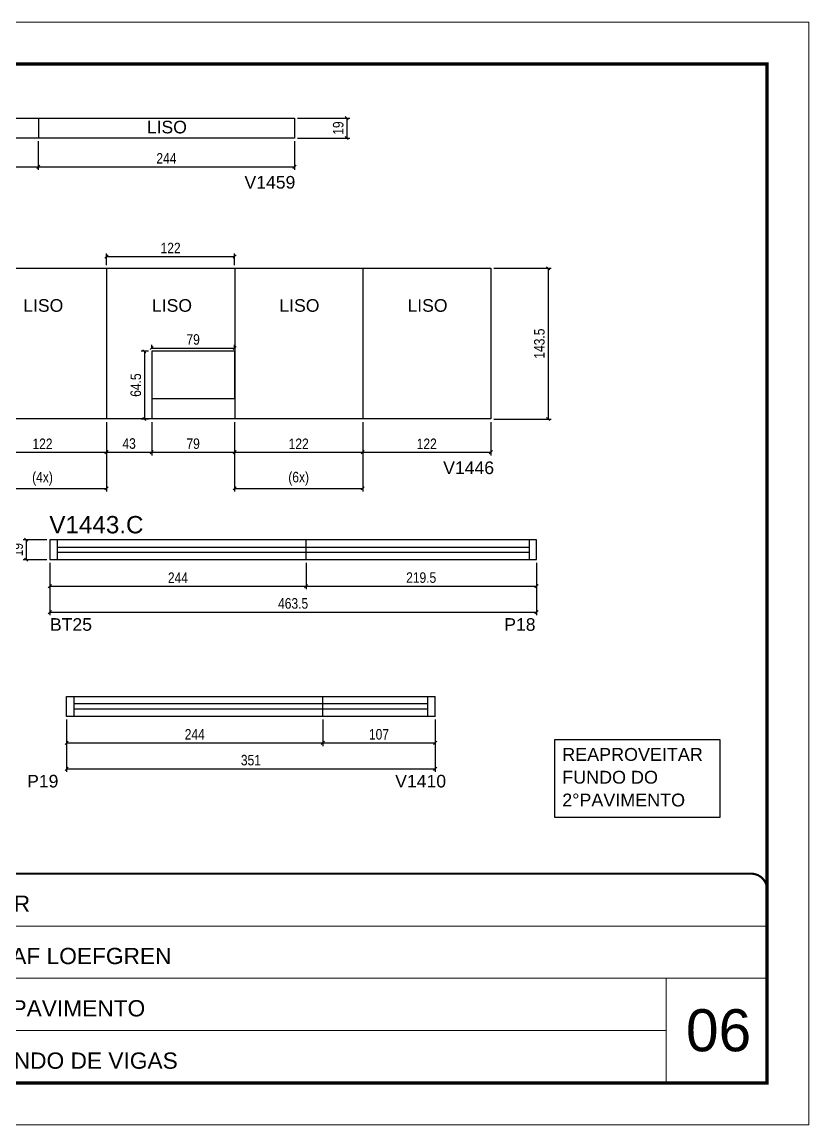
# Model space of a CAD drawing. Extents: x 1959 to 8212, y 239 to 4735.
# Drawn here: x 4293 to 5042, y 2537 to 3587 of the extents above; entities that cross this region are included whole.
import ezdxf

# ---------------------------------------------------------------- set-up
doc = ezdxf.new("R2010")
doc.units = 0
doc.linetypes.add('CONTINUO', pattern=[0])
doc.linetypes.add('DASHED', pattern=[0.75, 0.5, -0.25])
doc.layers.add('00 - FELIPE', color=6, linetype='Continuous', plot=False)
for name, color, linetype in [('5', 5, 'Continuous'), ('COTA', 241, 'Continuous'), ('F-PILARES-S', 170, 'Continuous'), ('NOMENCLATURA', 7, 'Continuous'), ('Painéis', 200, 'Continuous'), ('SARR_2.2x7', 40, 'Continuous')]:
    doc.layers.add(name, color=color, linetype=linetype)
for name, color, linetype, lineweight in [('CARIMBO', 255, 'Continuous', 9), ('Folhas', 255, 'Continuous', 9), ('SARRAFO DE PRESSAO', 251, 'DASHED', 9)]:
    doc.layers.add(name, color=color, linetype=linetype, lineweight=lineweight)
doc.styles.add('ARIAL', font='arial.ttf')
doc.styles.add('COTA TECNICA', font='techl___.ttf', dxfattribs={"height": 10})
doc.styles.add('COTA TECNICA-50', font='techl___.ttf', dxfattribs={"height": 10})
doc.styles.get("Standard").update_dxf_attribs({"font": 'arial.ttf'})
doc.dimstyles.new('COTA PAINEL-50', dxfattribs={"dimtxt": 10, "dimasz": 3, "dimexe": 3, "dimexo": 3, "dimgap": 3, "dimtad": 1, "dimdec": 1, "dimzin": 12, "dimdsep": 46, "dimtxsty": 'COTA TECNICA-50', "dimblk1": 'OBLIQUE', "dimblk2": 'OBLIQUE', "dimsah": 1, "dimcen": 0.9, "dimclrd": 4, "dimclre": 4, "dimclrt": 240, "dimadec": 1, "dimazin": 3, "dimtfac": 1, "dimtdec": 1, "dimtmove": 0, "dimatfit": 3, "dimfxl": 1, "dimtolj": 1, "dimtzin": 12, "dimarcsym": 0})
doc.dimstyles.new('PAINEL', dxfattribs={"dimtxt": 10, "dimasz": 3, "dimexe": 3, "dimexo": 3, "dimgap": 3, "dimtad": 1, "dimdec": 1, "dimzin": 12, "dimdsep": 46, "dimtxsty": 'COTA TECNICA', "dimblk1": 'OBLIQUE', "dimblk2": 'OBLIQUE', "dimsah": 1, "dimcen": 0.9, "dimclrd": 4, "dimclre": 4, "dimclrt": 240, "dimadec": 1, "dimazin": 3, "dimtfac": 1, "dimtdec": 1, "dimtmove": 0, "dimatfit": 3, "dimfxl": 1, "dimtolj": 1, "dimtzin": 12, "dimarcsym": 0})

# ---------------------------------------------------------------- blocks, each defined once
blk = doc.blocks.new('9999999999')
at = {"color": 30, "linetype": 'CONTINUO'}
for p, q in [((98564.6, 34379.6), (99584, 34379.6)), ((98564.6, 34329.8), (99488, 34329.8)), ((99584, 34329.8), (99488, 34329.8)), ((99488, 34329.8), (99488, 34230.2)), ((98564.6, 34280), (99488, 34280))]:
    blk.add_line(p, q, dxfattribs=at)
at = {"color": 30, "linetype": 'CONTINUO', "const_width": 2}
blk.add_lwpolyline([(99584, 34230.2), (99584, 34414.4, 0.414214), (99569, 34429.4), (98229, 34429.4, 0.414214), (98214, 34414.4), (98214, 34245.2, 0.414214), (98229, 34230.2), (99584, 34230.2)], format="xyb", dxfattribs=at)
at = {"layer": 'Folhas'}
blk.add_lwpolyline([(98139, 34190.2), (99624, 34190.2), (99624, 35240.2), (98139, 35240.2)], close=True, dxfattribs=at)
at = {"layer": 'Folhas', "color": 30, "const_width": 3}
blk.add_lwpolyline([(98214, 34230.2), (99584, 34230.2), (99584, 35200.2), (98214, 35200.2)], close=True, dxfattribs=at)
at = {"color": 7, "linetype": 'Continuous', "ltscale": 5, "style": 'ARIAL'}
for s, height, p in [('SKR', 15.48, (98837.7, 34393.1)), ('LEAF LOEFGREN', 15.483, (98837.7, 34343.3)), ('6° PAVIMENTO', 15.483, (98837.7, 34293.5)), ('FUNDO DE VIGAS', 15.483, (98837.7, 34243.7))]:
    blk.add_text(s, height=height, dxfattribs=at).set_placement(p)
blk = doc.blocks.new('_Oblique')
at = {"color": 0, "linetype": 'ByBlock', "lineweight": -2}
blk.add_line((-0.5, -0.5), (0.5, 0.5), dxfattribs=at)
blk = doc.blocks.new('*D14')
at = {"layer": 'COTA', "color": 4, "lineweight": -2, "transparency": 16777216}
for p, q in [((4213.2, 3473.2), (4213.2, 3445.8)), ((4308.2, 3473.2), (4308.2, 3445.8)), ((4213.2, 3448.8), (4308.2, 3448.8))]:
    blk.add_line(p, q, dxfattribs=at)
at = {"layer": 'Defpoints', "color": 0, "transparency": 16777216}
for p in [(4213.2, 3476.2), (4308.2, 3476.2), (4308.2, 3448.8)]:
    blk.add_point(p, dxfattribs=at)
at = {"layer": 'COTA', "color": 4, "lineweight": -2, "transparency": 16777216, "xscale": 3, "yscale": 3, "zscale": 3, "rotation": 180}
blk.add_blockref('_Oblique', (4213.2, 3448.8), dxfattribs=at)
at = {"layer": 'COTA', "color": 4, "lineweight": -2, "transparency": 16777216, "xscale": 3, "yscale": 3, "zscale": 3}
blk.add_blockref('_Oblique', (4308.2, 3448.8), dxfattribs=at)
at = {"layer": 'COTA', "color": 240, "transparency": 16777216, "insert": (4260.7, 3457), "char_height": 10, "attachment_point": 5, "style": 'COTA TECNICA'}
blk.add_mtext('\\A1;95', dxfattribs=at)
blk = doc.blocks.new('*D15')
at = {"layer": 'COTA', "color": 4, "lineweight": -2, "transparency": 16777216}
for p, q in [((4308.2, 3473.2), (4308.2, 3445.8)), ((4552.2, 3473.2), (4552.2, 3445.8)), ((4308.2, 3448.8), (4552.2, 3448.8))]:
    blk.add_line(p, q, dxfattribs=at)
at = {"layer": 'Defpoints', "color": 0, "transparency": 16777216}
for p in [(4308.2, 3476.2), (4552.2, 3476.2), (4552.2, 3448.8)]:
    blk.add_point(p, dxfattribs=at)
at = {"layer": 'COTA', "color": 4, "lineweight": -2, "transparency": 16777216, "xscale": 3, "yscale": 3, "zscale": 3, "rotation": 180}
blk.add_blockref('_Oblique', (4308.2, 3448.8), dxfattribs=at)
at = {"layer": 'COTA', "color": 4, "lineweight": -2, "transparency": 16777216, "xscale": 3, "yscale": 3, "zscale": 3}
blk.add_blockref('_Oblique', (4552.2, 3448.8), dxfattribs=at)
at = {"layer": 'COTA', "color": 240, "transparency": 16777216, "insert": (4430.2, 3456.9), "char_height": 10, "attachment_point": 5, "style": 'COTA TECNICA'}
blk.add_mtext('\\A1;244', dxfattribs=at)
blk = doc.blocks.new('*D16')
at = {"layer": 'COTA', "color": 4, "lineweight": -2, "transparency": 16777216}
for p, q in [((4555.2, 3495.2), (4605, 3495.2)), ((4602, 3495.2), (4602, 3476.2)), ((4555.2, 3476.2), (4605, 3476.2))]:
    blk.add_line(p, q, dxfattribs=at)
at = {"layer": 'Defpoints', "color": 0, "transparency": 16777216}
for p in [(4552.2, 3495.2), (4552.2, 3476.2), (4602, 3476.2)]:
    blk.add_point(p, dxfattribs=at)
at = {"layer": 'COTA', "color": 4, "lineweight": -2, "transparency": 16777216, "xscale": 3, "yscale": 3, "zscale": 3}
for p, rotation in [((4602, 3495.2), 90), ((4602, 3476.2), 270)]:
    blk.add_blockref('_Oblique', p, dxfattribs=dict(at, rotation=rotation))
at = {"layer": 'COTA', "color": 240, "transparency": 16777216, "insert": (4593.9, 3485.7), "char_height": 10, "attachment_point": 5, "rotation": 90, "style": 'COTA TECNICA'}
blk.add_mtext('\\A1;19', dxfattribs=at)
blk = doc.blocks.new('*D46')
at = {"layer": '00 - FELIPE', "color": 4, "lineweight": -2, "transparency": 16777216}
for p, q in [((4251.2, 3205.7), (4251.2, 3174.1)), ((4373.2, 3205.7), (4373.2, 3174.1)), ((4251.2, 3177.1), (4373.2, 3177.1))]:
    blk.add_line(p, q, dxfattribs=at)
at = {"layer": 'Defpoints', "color": 0, "transparency": 16777216}
for p in [(4251.2, 3208.7), (4373.2, 3208.7), (4373.2, 3177.1)]:
    blk.add_point(p, dxfattribs=at)
at = {"layer": '00 - FELIPE', "color": 4, "lineweight": -2, "transparency": 16777216, "xscale": 3, "yscale": 3, "zscale": 3, "rotation": 180}
blk.add_blockref('_Oblique', (4251.2, 3177.1), dxfattribs=at)
at = {"layer": '00 - FELIPE', "color": 4, "lineweight": -2, "transparency": 16777216, "xscale": 3, "yscale": 3, "zscale": 3}
blk.add_blockref('_Oblique', (4373.2, 3177.1), dxfattribs=at)
at = {"layer": '00 - FELIPE', "color": 240, "transparency": 16777216, "insert": (4312.2, 3185.1), "char_height": 10, "attachment_point": 5, "style": 'COTA TECNICA'}
blk.add_mtext('\\A1;122', dxfattribs=at)
blk = doc.blocks.new('*D47')
at = {"layer": '00 - FELIPE', "color": 4, "lineweight": -2, "transparency": 16777216}
for p, q in [((4251.2, 3205.7), (4251.2, 3139.7)), ((4373.2, 3205.7), (4373.2, 3139.7)), ((4251.2, 3142.7), (4373.2, 3142.7))]:
    blk.add_line(p, q, dxfattribs=at)
at = {"layer": 'Defpoints', "color": 0, "transparency": 16777216}
for p in [(4251.2, 3208.7), (4373.2, 3208.7), (4373.2, 3142.7)]:
    blk.add_point(p, dxfattribs=at)
at = {"layer": '00 - FELIPE', "color": 4, "lineweight": -2, "transparency": 16777216, "xscale": 3, "yscale": 3, "zscale": 3, "rotation": 180}
blk.add_blockref('_Oblique', (4251.2, 3142.7), dxfattribs=at)
at = {"layer": '00 - FELIPE', "color": 4, "lineweight": -2, "transparency": 16777216, "xscale": 3, "yscale": 3, "zscale": 3}
blk.add_blockref('_Oblique', (4373.2, 3142.7), dxfattribs=at)
at = {"layer": '00 - FELIPE', "color": 240, "transparency": 16777216, "insert": (4312.2, 3151.9), "char_height": 10, "attachment_point": 5, "style": 'COTA TECNICA'}
blk.add_mtext('\\A1;(4x)', dxfattribs=at)
blk = doc.blocks.new('*D48')
at = {"layer": '00 - FELIPE', "color": 4, "lineweight": -2, "transparency": 16777216}
for p, q in [((4373.2, 3355.2), (4373.2, 3366.4)), ((4373.2, 3363.4), (4495.2, 3363.4)), ((4495.2, 3355.2), (4495.2, 3366.4))]:
    blk.add_line(p, q, dxfattribs=at)
at = {"layer": 'Defpoints', "color": 0, "transparency": 16777216}
for p in [(4495.2, 3363.4), (4373.2, 3352.2), (4495.2, 3352.2)]:
    blk.add_point(p, dxfattribs=at)
at = {"layer": '00 - FELIPE', "color": 4, "lineweight": -2, "transparency": 16777216, "xscale": 3, "yscale": 3, "zscale": 3, "rotation": 180}
blk.add_blockref('_Oblique', (4373.2, 3363.4), dxfattribs=at)
at = {"layer": '00 - FELIPE', "color": 4, "lineweight": -2, "transparency": 16777216, "xscale": 3, "yscale": 3, "zscale": 3}
blk.add_blockref('_Oblique', (4495.2, 3363.4), dxfattribs=at)
at = {"layer": '00 - FELIPE', "color": 240, "transparency": 16777216, "insert": (4434.2, 3371.5), "char_height": 10, "attachment_point": 5, "style": 'COTA TECNICA'}
blk.add_mtext('\\A1;122', dxfattribs=at)
blk = doc.blocks.new('*D49')
at = {"layer": '00 - FELIPE', "color": 4, "lineweight": -2, "transparency": 16777216}
for p, q in [((4373.2, 3205.7), (4373.2, 3174.1)), ((4416.2, 3205.7), (4416.2, 3174.1)), ((4373.2, 3177.1), (4416.2, 3177.1))]:
    blk.add_line(p, q, dxfattribs=at)
at = {"layer": 'Defpoints', "color": 0, "transparency": 16777216}
for p in [(4373.2, 3208.7), (4416.2, 3208.7), (4416.2, 3177.1)]:
    blk.add_point(p, dxfattribs=at)
at = {"layer": '00 - FELIPE', "color": 4, "lineweight": -2, "transparency": 16777216, "xscale": 3, "yscale": 3, "zscale": 3, "rotation": 180}
blk.add_blockref('_Oblique', (4373.2, 3177.1), dxfattribs=at)
at = {"layer": '00 - FELIPE', "color": 4, "lineweight": -2, "transparency": 16777216, "xscale": 3, "yscale": 3, "zscale": 3}
blk.add_blockref('_Oblique', (4416.2, 3177.1), dxfattribs=at)
at = {"layer": '00 - FELIPE', "color": 240, "transparency": 16777216, "insert": (4394.7, 3185.3), "char_height": 10, "attachment_point": 5, "style": 'COTA TECNICA'}
blk.add_mtext('\\A1;43', dxfattribs=at)
blk = doc.blocks.new('*D50')
at = {"layer": '00 - FELIPE', "color": 4, "lineweight": -2, "transparency": 16777216}
for p, q in [((4416.2, 3205.7), (4416.2, 3174.1)), ((4495.2, 3205.7), (4495.2, 3174.1)), ((4416.2, 3177.1), (4495.2, 3177.1))]:
    blk.add_line(p, q, dxfattribs=at)
at = {"layer": 'Defpoints', "color": 0, "transparency": 16777216}
for p in [(4416.2, 3208.7), (4495.2, 3208.7), (4495.2, 3177.1)]:
    blk.add_point(p, dxfattribs=at)
at = {"layer": '00 - FELIPE', "color": 4, "lineweight": -2, "transparency": 16777216, "xscale": 3, "yscale": 3, "zscale": 3, "rotation": 180}
blk.add_blockref('_Oblique', (4416.2, 3177.1), dxfattribs=at)
at = {"layer": '00 - FELIPE', "color": 4, "lineweight": -2, "transparency": 16777216, "xscale": 3, "yscale": 3, "zscale": 3}
blk.add_blockref('_Oblique', (4495.2, 3177.1), dxfattribs=at)
at = {"layer": '00 - FELIPE', "color": 240, "transparency": 16777216, "insert": (4455.7, 3185.2), "char_height": 10, "attachment_point": 5, "style": 'COTA TECNICA'}
blk.add_mtext('\\A1;79', dxfattribs=at)
blk = doc.blocks.new('*D51')
at = {"layer": '00 - FELIPE', "color": 4, "lineweight": -2, "transparency": 16777216}
for p, q in [((4495.2, 3205.7), (4495.2, 3174.1)), ((4617.2, 3205.7), (4617.2, 3174.1)), ((4495.2, 3177.1), (4617.2, 3177.1))]:
    blk.add_line(p, q, dxfattribs=at)
at = {"layer": 'Defpoints', "color": 0, "transparency": 16777216}
for p in [(4495.2, 3208.7), (4617.2, 3208.7), (4617.2, 3177.1)]:
    blk.add_point(p, dxfattribs=at)
at = {"layer": '00 - FELIPE', "color": 4, "lineweight": -2, "transparency": 16777216, "xscale": 3, "yscale": 3, "zscale": 3, "rotation": 180}
blk.add_blockref('_Oblique', (4495.2, 3177.1), dxfattribs=at)
at = {"layer": '00 - FELIPE', "color": 4, "lineweight": -2, "transparency": 16777216, "xscale": 3, "yscale": 3, "zscale": 3}
blk.add_blockref('_Oblique', (4617.2, 3177.1), dxfattribs=at)
at = {"layer": '00 - FELIPE', "color": 240, "transparency": 16777216, "insert": (4556.2, 3185.1), "char_height": 10, "attachment_point": 5, "style": 'COTA TECNICA'}
blk.add_mtext('\\A1;122', dxfattribs=at)
blk = doc.blocks.new('*D52')
at = {"layer": '00 - FELIPE', "color": 4, "lineweight": -2, "transparency": 16777216}
for p, q in [((4617.2, 3205.7), (4617.2, 3174.1)), ((4739.2, 3205.7), (4739.2, 3174.1)), ((4617.2, 3177.1), (4739.2, 3177.1))]:
    blk.add_line(p, q, dxfattribs=at)
at = {"layer": 'Defpoints', "color": 0, "transparency": 16777216}
for p in [(4617.2, 3208.7), (4739.2, 3208.7), (4739.2, 3177.1)]:
    blk.add_point(p, dxfattribs=at)
at = {"layer": '00 - FELIPE', "color": 4, "lineweight": -2, "transparency": 16777216, "xscale": 3, "yscale": 3, "zscale": 3, "rotation": 180}
blk.add_blockref('_Oblique', (4617.2, 3177.1), dxfattribs=at)
at = {"layer": '00 - FELIPE', "color": 4, "lineweight": -2, "transparency": 16777216, "xscale": 3, "yscale": 3, "zscale": 3}
blk.add_blockref('_Oblique', (4739.2, 3177.1), dxfattribs=at)
at = {"layer": '00 - FELIPE', "color": 240, "transparency": 16777216, "insert": (4678.2, 3185.1), "char_height": 10, "attachment_point": 5, "style": 'COTA TECNICA'}
blk.add_mtext('\\A1;122', dxfattribs=at)
blk = doc.blocks.new('*D53')
at = {"layer": '00 - FELIPE', "color": 4, "lineweight": -2, "transparency": 16777216}
for p, q in [((4495.2, 3205.7), (4495.2, 3139.7)), ((4617.2, 3205.7), (4617.2, 3139.7)), ((4495.2, 3142.7), (4617.2, 3142.7))]:
    blk.add_line(p, q, dxfattribs=at)
at = {"layer": 'Defpoints', "color": 0, "transparency": 16777216}
for p in [(4495.2, 3208.7), (4617.2, 3208.7), (4617.2, 3142.7)]:
    blk.add_point(p, dxfattribs=at)
at = {"layer": '00 - FELIPE', "color": 4, "lineweight": -2, "transparency": 16777216, "xscale": 3, "yscale": 3, "zscale": 3, "rotation": 180}
blk.add_blockref('_Oblique', (4495.2, 3142.7), dxfattribs=at)
at = {"layer": '00 - FELIPE', "color": 4, "lineweight": -2, "transparency": 16777216, "xscale": 3, "yscale": 3, "zscale": 3}
blk.add_blockref('_Oblique', (4617.2, 3142.7), dxfattribs=at)
at = {"layer": '00 - FELIPE', "color": 240, "transparency": 16777216, "insert": (4556.2, 3151.9), "char_height": 10, "attachment_point": 5, "style": 'COTA TECNICA'}
blk.add_mtext('\\A1;(6x)', dxfattribs=at)
blk = doc.blocks.new('*D54')
at = {"layer": '00 - FELIPE', "color": 4, "lineweight": -2, "transparency": 16777216}
for p, q in [((4742.2, 3352.2), (4796.8, 3352.2)), ((4793.8, 3352.2), (4793.8, 3208.7)), ((4742.2, 3208.7), (4796.8, 3208.7))]:
    blk.add_line(p, q, dxfattribs=at)
at = {"layer": 'Defpoints', "color": 0, "transparency": 16777216}
for p in [(4739.2, 3352.2), (4739.2, 3208.7), (4793.8, 3208.7)]:
    blk.add_point(p, dxfattribs=at)
at = {"layer": '00 - FELIPE', "color": 4, "lineweight": -2, "transparency": 16777216, "xscale": 3, "yscale": 3, "zscale": 3}
for p, rotation in [((4793.8, 3352.2), 90), ((4793.8, 3208.7), 270)]:
    blk.add_blockref('_Oblique', p, dxfattribs=dict(at, rotation=rotation))
at = {"layer": '00 - FELIPE', "color": 240, "transparency": 16777216, "insert": (4785.5, 3280.5), "char_height": 10, "attachment_point": 5, "rotation": 90, "style": 'COTA TECNICA'}
blk.add_mtext('\\A1;143.5', dxfattribs=at)
blk = doc.blocks.new('*D59')
at = {"layer": 'COTA', "color": 4, "lineweight": -2, "transparency": 16777216}
for p, q in [((4416.2, 3276.2), (4416.2, 3279.3)), ((4416.2, 3276.3), (4495.2, 3276.3)), ((4495.2, 3276.2), (4495.2, 3279.3))]:
    blk.add_line(p, q, dxfattribs=at)
at = {"layer": 'Defpoints', "color": 0, "transparency": 16777216}
for p in [(4495.2, 3276.3), (4416.2, 3273.2), (4495.2, 3273.2)]:
    blk.add_point(p, dxfattribs=at)
at = {"layer": 'COTA', "color": 4, "lineweight": -2, "transparency": 16777216, "xscale": 3, "yscale": 3, "zscale": 3, "rotation": 180}
blk.add_blockref('_Oblique', (4416.2, 3276.3), dxfattribs=at)
at = {"layer": 'COTA', "color": 4, "lineweight": -2, "transparency": 16777216, "xscale": 3, "yscale": 3, "zscale": 3}
blk.add_blockref('_Oblique', (4495.2, 3276.3), dxfattribs=at)
at = {"layer": 'COTA', "color": 240, "transparency": 16777216, "insert": (4455.7, 3284.4), "char_height": 10, "attachment_point": 5, "style": 'COTA TECNICA'}
blk.add_mtext('\\A1;79', dxfattribs=at)
blk = doc.blocks.new('*D60')
at = {"layer": 'COTA', "color": 4, "lineweight": -2, "transparency": 16777216}
for p, q in [((4413.2, 3273.2), (4406.2, 3273.2)), ((4409.2, 3273.2), (4409.2, 3208.7)), ((4413.2, 3208.7), (4406.2, 3208.7))]:
    blk.add_line(p, q, dxfattribs=at)
at = {"layer": 'Defpoints', "color": 0, "transparency": 16777216}
for p in [(4416.2, 3273.2), (4409.2, 3208.7), (4416.2, 3208.7)]:
    blk.add_point(p, dxfattribs=at)
at = {"layer": 'COTA', "color": 4, "lineweight": -2, "transparency": 16777216, "xscale": 3, "yscale": 3, "zscale": 3}
for p, rotation in [((4409.2, 3273.2), 90), ((4409.2, 3208.7), 270)]:
    blk.add_blockref('_Oblique', p, dxfattribs=dict(at, rotation=rotation))
at = {"layer": 'COTA', "color": 240, "transparency": 16777216, "insert": (4401.1, 3241), "char_height": 10, "attachment_point": 5, "rotation": 90, "style": 'COTA TECNICA'}
blk.add_mtext('\\A1;64.5', dxfattribs=at)
blk = doc.blocks.new('*D91')
at = {"layer": 'COTA', "color": 4, "linetype": 'ByBlock', "lineweight": -2, "transparency": 16777216}
for p, q in [((4319.2, 3071.8), (4319.2, 3021.9)), ((4782.7, 3071.8), (4782.7, 3021.9)), ((4319.2, 3024.9), (4782.7, 3024.9))]:
    blk.add_line(p, q, dxfattribs=at)
at = {"layer": 'Defpoints', "color": 0, "linetype": 'ByBlock', "transparency": 16777216}
for p in [(4319.2, 3074.8), (4782.7, 3074.8), (4782.7, 3024.9)]:
    blk.add_point(p, dxfattribs=at)
at = {"layer": 'COTA', "color": 4, "linetype": 'ByBlock', "lineweight": -2, "transparency": 16777216, "xscale": 3, "yscale": 3, "zscale": 3, "rotation": 180}
blk.add_blockref('_Oblique', (4319.2, 3024.9), dxfattribs=at)
at = {"layer": 'COTA', "color": 4, "linetype": 'ByBlock', "lineweight": -2, "transparency": 16777216, "xscale": 3, "yscale": 3, "zscale": 3}
blk.add_blockref('_Oblique', (4782.7, 3024.9), dxfattribs=at)
at = {"layer": 'COTA', "color": 240, "linetype": 'ByBlock', "transparency": 16777216, "insert": (4550.9, 3033.1), "char_height": 10, "attachment_point": 5, "style": 'COTA TECNICA-50'}
blk.add_mtext('\\A1;463.5', dxfattribs=at)
blk = doc.blocks.new('*D92')
at = {"layer": 'COTA', "color": 4, "lineweight": -2, "transparency": 16777216}
for p, q in [((4316.2, 3093.8), (4293.7, 3093.8)), ((4296.7, 3093.8), (4296.7, 3074.8)), ((4316.2, 3074.8), (4293.7, 3074.8))]:
    blk.add_line(p, q, dxfattribs=at)
at = {"layer": 'Defpoints', "color": 0, "transparency": 16777216}
for p in [(4319.2, 3093.8), (4296.7, 3074.8), (4319.2, 3074.8)]:
    blk.add_point(p, dxfattribs=at)
at = {"layer": 'COTA', "color": 4, "lineweight": -2, "transparency": 16777216, "xscale": 3, "yscale": 3, "zscale": 3}
for p, rotation in [((4296.7, 3093.8), 90), ((4296.7, 3074.8), 270)]:
    blk.add_blockref('_Oblique', p, dxfattribs=dict(at, rotation=rotation))
at = {"layer": 'COTA', "color": 240, "transparency": 16777216, "insert": (4288.6, 3084.3), "char_height": 10, "attachment_point": 5, "rotation": 90, "style": 'COTA TECNICA'}
blk.add_mtext('\\A1;19', dxfattribs=at)
blk = doc.blocks.new('*D93')
at = {"layer": 'COTA', "color": 4, "lineweight": -2, "transparency": 16777216}
for p, q in [((4319.2, 3071.8), (4319.2, 3046.6)), ((4563.2, 3071.8), (4563.2, 3046.6)), ((4319.2, 3049.6), (4563.2, 3049.6))]:
    blk.add_line(p, q, dxfattribs=at)
at = {"layer": 'Defpoints', "color": 0, "transparency": 16777216}
for p in [(4319.2, 3074.8), (4563.2, 3074.8), (4563.2, 3049.6)]:
    blk.add_point(p, dxfattribs=at)
at = {"layer": 'COTA', "color": 4, "lineweight": -2, "transparency": 16777216, "xscale": 3, "yscale": 3, "zscale": 3, "rotation": 180}
blk.add_blockref('_Oblique', (4319.2, 3049.6), dxfattribs=at)
at = {"layer": 'COTA', "color": 4, "lineweight": -2, "transparency": 16777216, "xscale": 3, "yscale": 3, "zscale": 3}
blk.add_blockref('_Oblique', (4563.2, 3049.6), dxfattribs=at)
at = {"layer": 'COTA', "color": 240, "transparency": 16777216, "insert": (4441.2, 3057.6), "char_height": 10, "attachment_point": 5, "style": 'COTA TECNICA'}
blk.add_mtext('\\A1;244', dxfattribs=at)
blk = doc.blocks.new('*D94')
at = {"layer": 'COTA', "color": 4, "lineweight": -2, "transparency": 16777216}
for p, q in [((4563.2, 3071.8), (4563.2, 3046.6)), ((4782.7, 3071.8), (4782.7, 3046.6)), ((4563.2, 3049.6), (4782.7, 3049.6))]:
    blk.add_line(p, q, dxfattribs=at)
at = {"layer": 'Defpoints', "color": 0, "transparency": 16777216}
for p in [(4563.2, 3074.8), (4782.7, 3074.8), (4782.7, 3049.6)]:
    blk.add_point(p, dxfattribs=at)
at = {"layer": 'COTA', "color": 4, "lineweight": -2, "transparency": 16777216, "xscale": 3, "yscale": 3, "zscale": 3, "rotation": 180}
blk.add_blockref('_Oblique', (4563.2, 3049.6), dxfattribs=at)
at = {"layer": 'COTA', "color": 4, "lineweight": -2, "transparency": 16777216, "xscale": 3, "yscale": 3, "zscale": 3}
blk.add_blockref('_Oblique', (4782.7, 3049.6), dxfattribs=at)
at = {"layer": 'COTA', "color": 240, "transparency": 16777216, "insert": (4672.9, 3057.7), "char_height": 10, "attachment_point": 5, "style": 'COTA TECNICA'}
blk.add_mtext('\\A1;219.5', dxfattribs=at)
blk = doc.blocks.new('*D100')
at = {"layer": 'COTA', "color": 4, "lineweight": -2, "transparency": 16777216}
for p, q in [((4335.2, 2922.6), (4335.2, 2872.7)), ((4686.2, 2922.6), (4686.2, 2872.7)), ((4335.2, 2875.7), (4686.2, 2875.7))]:
    blk.add_line(p, q, dxfattribs=at)
at = {"layer": 'Defpoints', "color": 0, "transparency": 16777216}
for p in [(4335.2, 2925.6), (4686.2, 2925.6), (4686.2, 2875.7)]:
    blk.add_point(p, dxfattribs=at)
at = {"layer": 'COTA', "color": 4, "lineweight": -2, "transparency": 16777216, "xscale": 3, "yscale": 3, "zscale": 3, "rotation": 180}
blk.add_blockref('_Oblique', (4335.2, 2875.7), dxfattribs=at)
at = {"layer": 'COTA', "color": 4, "lineweight": -2, "transparency": 16777216, "xscale": 3, "yscale": 3, "zscale": 3}
blk.add_blockref('_Oblique', (4686.2, 2875.7), dxfattribs=at)
at = {"layer": 'COTA', "color": 240, "transparency": 16777216, "insert": (4510.7, 2883.9), "char_height": 10, "attachment_point": 5, "style": 'COTA TECNICA'}
blk.add_mtext('\\A1;351', dxfattribs=at)
blk = doc.blocks.new('*D101')
at = {"layer": 'COTA', "color": 4, "lineweight": -2, "transparency": 16777216}
for p, q in [((4335.2, 2922.6), (4335.2, 2897.4)), ((4579.2, 2922.6), (4579.2, 2897.4)), ((4335.2, 2900.4), (4579.2, 2900.4))]:
    blk.add_line(p, q, dxfattribs=at)
at = {"layer": 'Defpoints', "color": 0, "transparency": 16777216}
for p in [(4335.2, 2925.6), (4579.2, 2925.6), (4579.2, 2900.4)]:
    blk.add_point(p, dxfattribs=at)
at = {"layer": 'COTA', "color": 4, "lineweight": -2, "transparency": 16777216, "xscale": 3, "yscale": 3, "zscale": 3, "rotation": 180}
blk.add_blockref('_Oblique', (4335.2, 2900.4), dxfattribs=at)
at = {"layer": 'COTA', "color": 4, "lineweight": -2, "transparency": 16777216, "xscale": 3, "yscale": 3, "zscale": 3}
blk.add_blockref('_Oblique', (4579.2, 2900.4), dxfattribs=at)
at = {"layer": 'COTA', "color": 240, "transparency": 16777216, "insert": (4457.2, 2908.5), "char_height": 10, "attachment_point": 5, "style": 'COTA TECNICA'}
blk.add_mtext('\\A1;244', dxfattribs=at)
blk = doc.blocks.new('*D102')
at = {"layer": 'COTA', "color": 4, "lineweight": -2, "transparency": 16777216}
for p, q in [((4579.2, 2922.6), (4579.2, 2897.4)), ((4686.2, 2922.6), (4686.2, 2897.4)), ((4579.2, 2900.4), (4686.2, 2900.4))]:
    blk.add_line(p, q, dxfattribs=at)
at = {"layer": 'Defpoints', "color": 0, "transparency": 16777216}
for p in [(4579.2, 2925.6), (4686.2, 2925.6), (4686.2, 2900.4)]:
    blk.add_point(p, dxfattribs=at)
at = {"layer": 'COTA', "color": 4, "lineweight": -2, "transparency": 16777216, "xscale": 3, "yscale": 3, "zscale": 3, "rotation": 180}
blk.add_blockref('_Oblique', (4579.2, 2900.4), dxfattribs=at)
at = {"layer": 'COTA', "color": 4, "lineweight": -2, "transparency": 16777216, "xscale": 3, "yscale": 3, "zscale": 3}
blk.add_blockref('_Oblique', (4686.2, 2900.4), dxfattribs=at)
at = {"layer": 'COTA', "color": 240, "transparency": 16777216, "insert": (4632.7, 2908.5), "char_height": 10, "attachment_point": 5, "style": 'COTA TECNICA'}
blk.add_mtext('\\A1;107', dxfattribs=at)

msp = doc.modelspace()

# ---------------------------------------------------------------- linework, layer by layer
at = {"color": 0, "linetype": 'Continuous', "ltscale": 5}
msp.add_lwpolyline([(4800.29, 2903.59), (4957.24, 2903.59), (4957.24, 2829.34), (4800.29, 2829.34)], close=True, dxfattribs=at)
at = {"layer": '00 - FELIPE'}
for p, q in [((3725.24, 3352.25), (4739.24, 3352.25)), ((4373.24, 3352.25), (4373.24, 3208.75)), ((4495.24, 3352.25), (4495.24, 3208.75)), ((4617.24, 3352.25), (4617.24, 3208.75)), ((4739.24, 3352.25), (4739.24, 3208.75)), ((4416.24, 3228.25), (4416.24, 3208.75)), ((4739.24, 3208.75), (3725.24, 3208.75))]:
    msp.add_line(p, q, dxfattribs=at)
at = {"layer": 'F-PILARES-S', "linetype": 'Continuous'}
msp.add_lwpolyline([(4416.24, 3228.25), (4495.24, 3228.25), (4495.24, 3273.25), (4416.24, 3273.25), (4416.24, 3228.25)], dxfattribs=at)
at = {"layer": 'Painéis'}
msp.add_line((4308.24, 3495.15), (4308.24, 3476.15), dxfattribs=at)
msp.add_line((4308.24, 3495.15), (4308.24, 3476.15), dxfattribs=at)
at = {"layer": 'Painéis', "linetype": 'ByBlock'}
for p, q in [((4319.18, 3093.82), (4319.18, 3074.82)), ((4782.68, 3093.82), (4319.18, 3093.82)), ((4563.18, 3093.82), (4563.18, 3074.82)), ((4782.68, 3074.82), (4782.68, 3093.82)), ((4319.18, 3074.82), (4782.68, 3074.82)), ((4335.16, 2925.63), (4335.16, 2944.63)), ((4335.16, 2944.63), (4686.16, 2944.63)), ((4579.16, 2925.63), (4579.16, 2944.63)), ((4686.16, 2925.63), (4686.16, 2944.63)), ((4686.16, 2925.63), (4335.16, 2925.63))]:
    msp.add_line(p, q, dxfattribs=at)
at = {"layer": 'Painéis'}
msp.add_lwpolyline([(3725.24, 3495.15), (4552.24, 3495.15), (4552.24, 3476.15), (3725.24, 3476.15)], close=True, dxfattribs=at)
at = {"layer": 'SARR_2.2x7', "linetype": 'Continuous'}
for p, q in [((4326.18, 3093.82), (4326.18, 3074.82)), ((4775.68, 3093.82), (4775.68, 3074.82)), ((4326.18, 3086.82), (4563.18, 3086.82)), ((4326.18, 3081.82), (4563.18, 3081.82)), ((4563.18, 3086.82), (4775.68, 3086.82)), ((4563.18, 3081.82), (4775.68, 3081.82)), ((4342.16, 2944.63), (4342.16, 2925.63)), ((4679.16, 2925.63), (4679.16, 2944.63)), ((4579.16, 2937.63), (4342.16, 2937.63)), ((4579.16, 2932.63), (4342.16, 2932.63)), ((4679.16, 2937.63), (4579.16, 2937.63)), ((4679.16, 2932.63), (4579.16, 2932.63))]:
    msp.add_line(p, q, dxfattribs=at)

# ---------------------------------------------------------------- block references
at = {"layer": 'SARRAFO DE PRESSAO', "color": 6, "linetype": 'ByBlock'}
msp.add_blockref('9999999999', (-94581.71, -31653.56), dxfattribs=at)

# ---------------------------------------------------------------- texts
at = {"color": 0, "linetype": 'Continuous', "ltscale": 5, "style": 'ARIAL'}
for s, height, p in [('REAPROVEITAR ', 12.2353, (4807.27, 2883.28)), ('FUNDO DO', 12.235, (4807.27, 2861.57)), ('2°PAVIMENTO', 12.2353, (4807.27, 2839.86))]:
    msp.add_text(s, height=height, dxfattribs=at).set_placement(p)
at = {"layer": '5', "linetype": 'Continuous'}
for s, rotation, p in [('LISO', 359.99996, (4411.53, 3480.66)), ('V1459', 0.00004, (4504.58, 3428.09)), ('LISO', 359.99996, (4293.81, 3310.82)), ('LISO', 359.99996, (4416.43, 3310.82)), ('LISO', 359.99996, (4537.81, 3310.82)), ('LISO', 359.99996, (4659.81, 3310.82)), ('V1446', 0.00004, (4693.86, 3156.32)), ('BT25', 0.00004, (4319.27, 3007.12)), ('P18', 359.99996, (4752.01, 3007.12)), ('P19', 359.99996, (4297.52, 2857.93)), ('V1410', 359.99996, (4648.15, 2857.93))]:
    msp.add_text(s, height=12, rotation=rotation, dxfattribs=at).set_placement(p)
at = {"layer": 'CARIMBO', "style": 'ARIAL'}
msp.add_text('06', height=40, dxfattribs=at).set_placement((4925.13, 2606.79))
at = {"layer": 'NOMENCLATURA', "linetype": 'Continuous'}
msp.add_text('V1443.C', height=16.5, dxfattribs=at).set_placement((4318.71, 3099.88))

# ---------------------------------------------------------------- dimensions: what is measured, and where the dimension line sits
at = {"layer": '00 - FELIPE'}
for base, p1, p2, picture, middle in [((4495.24, 3363.41), (4373.24, 3352.25), (4495.24, 3352.25), '*D48', (4434.24, 3371.47)), ((4373.24, 3177.08), (4251.24, 3208.75), (4373.24, 3208.75), '*D46', (4312.24, 3185.13)), ((4416.24, 3177.08), (4373.24, 3208.75), (4416.24, 3208.75), '*D49', (4394.74, 3185.3)), ((4739.24, 3177.08), (4617.24, 3208.75), (4739.24, 3208.75), '*D52', (4678.24, 3185.13))]:
    dim = msp.add_linear_dim(base=base, p1=p1, p2=p2, dimstyle='PAINEL', dxfattribs=at)
    dim.commit()
    dim.dimension.update_dxf_attribs({"geometry": picture, "text_midpoint": middle})
dim = msp.add_linear_dim(base=(4793.77, 3208.75), p1=(4739.24, 3352.25), p2=(4739.24, 3208.75), angle=90, dimstyle='PAINEL', dxfattribs=at)
dim.commit()
dim.dimension.update_dxf_attribs({"geometry": '*D54', "text_midpoint": (4785.55, 3280.5)})
for base, p1, p2, text, picture, middle in [((4373.24, 3142.67), (4251.24, 3208.75), (4373.24, 3208.75), '(4x)', '*D47', (4312.24, 3151.89)), ((4617.24, 3142.67), (4495.24, 3208.75), (4617.24, 3208.75), '(6x)', '*D53', (4556.24, 3151.89))]:
    dim = msp.add_linear_dim(base=base, p1=p1, p2=p2, text=text, dimstyle='PAINEL', dxfattribs=at)
    dim.commit()
    dim.dimension.update_dxf_attribs({"geometry": picture, "text_midpoint": middle})
for base, p1, p2, picture, middle in [((4495.24, 3177.08), (4416.24, 3208.75), (4495.24, 3208.75), '*D50', (4455.74, 3185.18)), ((4617.24, 3177.08), (4495.24, 3208.75), (4617.24, 3208.75), '*D51', (4556.24, 3185.13))]:
    dim = msp.add_linear_dim(base=base, p1=p1, p2=p2, dimstyle='PAINEL', override={"dimtmove": 1}, dxfattribs=at)
    dim.commit()
    dim.dimension.update_dxf_attribs({"geometry": picture, "text_midpoint": middle})
at = {"layer": 'COTA'}
for base, p1, p2, picture, middle in [((4602, 3476.15), (4552.24, 3495.15), (4552.24, 3476.15), '*D16', (4593.91, 3485.65)), ((4409.21, 3208.75), (4416.24, 3273.25), (4416.24, 3208.75), '*D60', (4401.1, 3241)), ((4296.69, 3074.82), (4319.18, 3093.82), (4319.18, 3074.82), '*D92', (4288.6, 3084.32))]:
    dim = msp.add_linear_dim(base=base, p1=p1, p2=p2, angle=90, dimstyle='PAINEL', dxfattribs=at)
    dim.commit()
    dim.dimension.update_dxf_attribs({"geometry": picture, "text_midpoint": middle})
for base, p1, p2, picture, middle in [((4308.24, 3448.85), (4213.24, 3476.15), (4308.24, 3476.15), '*D14', (4260.74, 3456.99)), ((4552.24, 3448.85), (4308.24, 3476.15), (4552.24, 3476.15), '*D15', (4430.24, 3456.92)), ((4495.24, 3276.33), (4416.24, 3273.25), (4495.24, 3273.25), '*D59', (4455.74, 3284.43)), ((4563.18, 3049.57), (4319.18, 3074.82), (4563.18, 3074.82), '*D93', (4441.18, 3057.64)), ((4686.16, 2875.68), (4335.16, 2925.63), (4686.16, 2925.63), '*D100', (4510.66, 2883.9)), ((4579.16, 2900.38), (4335.16, 2925.63), (4579.16, 2925.63), '*D101', (4457.16, 2908.46))]:
    dim = msp.add_linear_dim(base=base, p1=p1, p2=p2, dimstyle='PAINEL', dxfattribs=at)
    dim.commit()
    dim.dimension.update_dxf_attribs({"geometry": picture, "text_midpoint": middle})
at = {"layer": 'COTA', "color": 1, "linetype": 'ByBlock'}
dim = msp.add_linear_dim(base=(4782.68, 3024.87), p1=(4319.18, 3074.82), p2=(4782.68, 3074.82), dimstyle='COTA PAINEL-50', override={"dimarcsym": 1}, dxfattribs=at)
dim.commit()
dim.dimension.update_dxf_attribs({"geometry": '*D91', "text_midpoint": (4550.93, 3033.09)})
at = {"layer": 'COTA'}
for base, p1, p2, picture, middle in [((4782.68, 3049.57), (4563.18, 3074.82), (4782.68, 3074.82), '*D94', (4672.93, 3057.71)), ((4686.16, 2900.38), (4579.16, 2925.63), (4686.16, 2925.63), '*D102', (4632.66, 2908.48))]:
    dim = msp.add_linear_dim(base=base, p1=p1, p2=p2, dimstyle='PAINEL', override={"dimtmove": 1}, dxfattribs=at)
    dim.commit()
    dim.dimension.update_dxf_attribs({"geometry": picture, "text_midpoint": middle})

doc.saveas('drawing.dxf')
